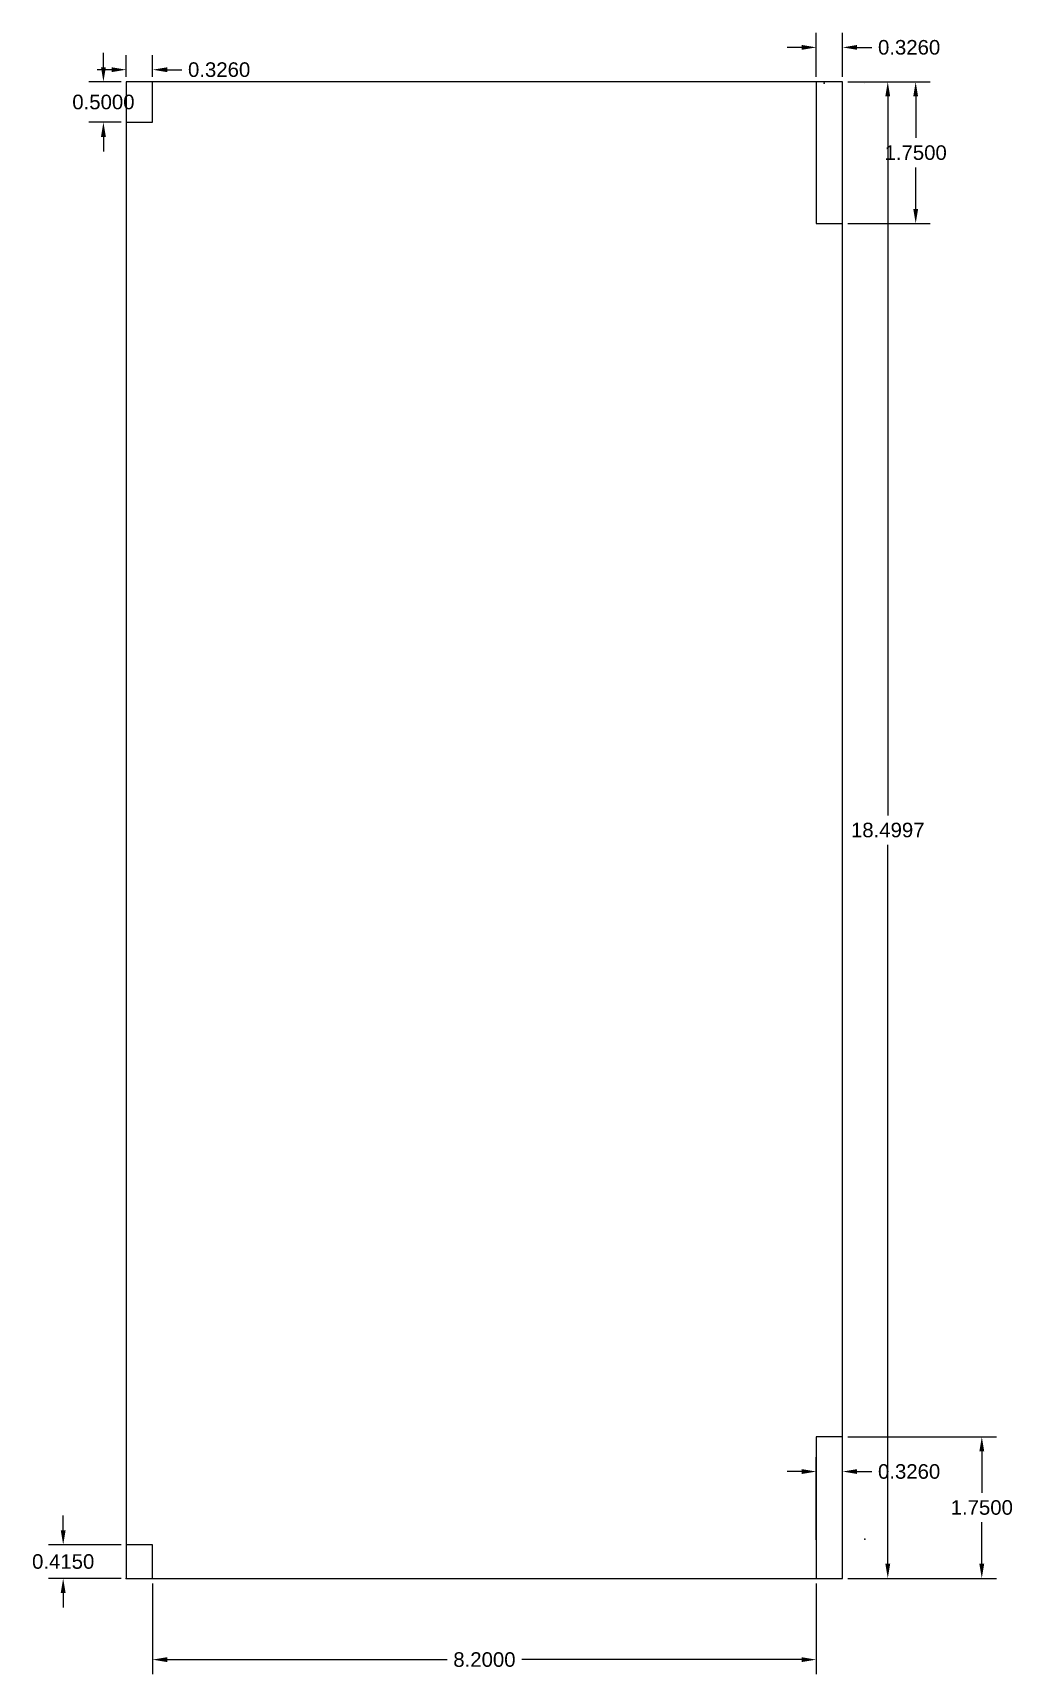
# Model space of a CAD drawing. Header units: inches. Extents: x 4.7 to 16.8, y 4.9 to 25.2.
import ezdxf

# ---------------------------------------------------------------- set-up
doc = ezdxf.new("R2010")
doc.units = ezdxf.units.IN
doc.header["$MEASUREMENT"] = 0
doc.layers.get('0').update_dxf_attribs({"color": 1})
doc.layers.add('dimensions', color=4, linetype='Continuous')
doc.layers.add('non-cut features', color=3, linetype='Continuous')
doc.styles.get("Standard").update_dxf_attribs({"font": 'Arial Regular.ttf'})
doc.dimstyles.get("Standard").update_dxf_attribs({"dimtxt": 0.18, "dimasz": 0.18, "dimexe": 0.18, "dimexo": 0.0625, "dimgap": 0.09, "dimtad": 0, "dimtih": 1, "dimtoh": 1, "dimdec": 4, "dimzin": 0, "dimdsep": 46, "dimtxsty": 'Standard', "dimcen": 0.09, "dimadec": 0, "dimazin": 0, "dimtfac": 1, "dimtdec": 4, "dimtofl": 0, "dimtmove": 0, "dimatfit": 3, "dimfxl": 1, "dimtolj": 1, "dimtzin": 0, "dimarcsym": 0})

# ---------------------------------------------------------------- blocks, each defined once
blk = doc.blocks.new('*D2')
at = {"layer": 'Defpoints', "color": 0, "transparency": 16777216}
for p in [(5.535, 24.573), (5.817, 24.573), (5.817, 24.073)]:
    blk.add_point(p, dxfattribs=at)
at = {"layer": 'dimensions', "color": 0, "lineweight": -2, "transparency": 16777216}
for p, q in [((5.535, 24.753), (5.535, 24.933)), ((5.755, 24.573), (5.355, 24.573)), ((5.755, 24.073), (5.355, 24.073)), ((5.535, 23.893), (5.535, 23.713))]:
    blk.add_line(p, q, dxfattribs=at)
at = {"layer": 'dimensions', "color": 0, "transparency": 16777216}
for points in [[(5.505, 24.753), (5.565, 24.753), (5.535, 24.573)], [(5.505, 23.893), (5.565, 23.893), (5.535, 24.073)]]:
    blk.add_solid(points, dxfattribs=at)
at = {"layer": 'dimensions', "color": 0, "transparency": 16777216, "insert": (5.535, 24.323), "char_height": 0.18, "attachment_point": 5}
blk.add_mtext('\\A1;0.5000', dxfattribs=at)
blk = doc.blocks.new('*D13')
at = {"layer": 'Defpoints', "color": 0, "transparency": 16777216}
for p in [(5.817, 24.573), (6.143, 24.723), (6.143, 24.573)]:
    blk.add_point(p, dxfattribs=at)
at = {"layer": 'dimensions', "color": 0, "lineweight": -2, "transparency": 16777216}
for p, q in [((5.817, 24.635), (5.817, 24.903)), ((6.143, 24.635), (6.143, 24.903)), ((5.637, 24.723), (5.457, 24.723)), ((6.323, 24.723), (6.503, 24.723))]:
    blk.add_line(p, q, dxfattribs=at)
at = {"layer": 'dimensions', "color": 0, "transparency": 16777216}
for points in [[(5.637, 24.753), (5.637, 24.693), (5.817, 24.723)], [(6.323, 24.753), (6.323, 24.693), (6.143, 24.723)]]:
    blk.add_solid(points, dxfattribs=at)
at = {"layer": 'dimensions', "color": 0, "transparency": 16777216, "insert": (6.965, 24.723), "char_height": 0.18, "attachment_point": 5}
blk.add_mtext('\\A1;0.3260', dxfattribs=at)
blk = doc.blocks.new('*D27')
at = {"layer": 'Defpoints', "color": 0, "transparency": 16777216}
for p in [(6.143, 6.073), (14.343, 6.073), (14.343, 5.068)]:
    blk.add_point(p, dxfattribs=at)
at = {"layer": 'dimensions', "color": 0, "lineweight": -2, "transparency": 16777216}
for p, q in [((6.143, 6.01), (6.143, 4.888)), ((14.343, 6.01), (14.343, 4.888)), ((6.323, 5.068), (9.781, 5.068)), ((14.163, 5.068), (10.705, 5.068))]:
    blk.add_line(p, q, dxfattribs=at)
at = {"layer": 'dimensions', "color": 0, "transparency": 16777216}
for points in [[(6.323, 5.098), (6.323, 5.038), (6.143, 5.068)], [(14.163, 5.098), (14.163, 5.038), (14.343, 5.068)]]:
    blk.add_solid(points, dxfattribs=at)
at = {"layer": 'dimensions', "color": 0, "transparency": 16777216, "insert": (10.243, 5.068), "char_height": 0.18, "attachment_point": 5}
blk.add_mtext('\\A1;8.2000', dxfattribs=at)
blk = doc.blocks.new('*D29')
at = {"layer": 'Defpoints', "color": 0, "transparency": 16777216}
for p in [(14.669, 24.572), (14.669, 6.073), (15.227, 6.073)]:
    blk.add_point(p, dxfattribs=at)
at = {"layer": 'dimensions', "color": 0, "lineweight": -2, "transparency": 16777216}
for p, q in [((14.732, 24.572), (15.407, 24.572)), ((15.227, 24.392), (15.227, 15.504)), ((15.227, 6.253), (15.227, 15.141)), ((14.732, 6.073), (15.407, 6.073))]:
    blk.add_line(p, q, dxfattribs=at)
at = {"layer": 'dimensions', "color": 0, "transparency": 16777216}
for points in [[(15.197, 24.392), (15.257, 24.392), (15.227, 24.572)], [(15.197, 6.253), (15.257, 6.253), (15.227, 6.073)]]:
    blk.add_solid(points, dxfattribs=at)
at = {"layer": 'dimensions', "color": 0, "transparency": 16777216, "insert": (15.227, 15.323), "char_height": 0.18, "attachment_point": 5}
blk.add_mtext('\\A1;18.4997', dxfattribs=at)
blk = doc.blocks.new('*D31')
at = {"layer": 'Defpoints', "color": 0, "transparency": 16777216}
for p in [(14.669, 7.393), (14.343, 6.488), (14.669, 6.488)]:
    blk.add_point(p, dxfattribs=at)
at = {"layer": 'dimensions', "color": 0, "lineweight": -2, "transparency": 16777216}
for p, q in [((14.343, 6.55), (14.343, 7.573)), ((14.669, 6.55), (14.669, 7.573)), ((14.163, 7.393), (13.983, 7.393)), ((14.849, 7.393), (15.029, 7.393))]:
    blk.add_line(p, q, dxfattribs=at)
at = {"layer": 'dimensions', "color": 0, "transparency": 16777216}
for points in [[(14.163, 7.423), (14.163, 7.363), (14.343, 7.393)], [(14.849, 7.423), (14.849, 7.363), (14.669, 7.393)]]:
    blk.add_solid(points, dxfattribs=at)
at = {"layer": 'dimensions', "color": 0, "transparency": 16777216, "insert": (15.491, 7.393), "char_height": 0.18, "attachment_point": 5}
blk.add_mtext('\\A1;0.3260', dxfattribs=at)
blk = doc.blocks.new('*D33')
at = {"layer": 'Defpoints', "color": 0, "transparency": 16777216}
for p in [(14.669, 24.572), (14.669, 22.822), (15.572, 22.822)]:
    blk.add_point(p, dxfattribs=at)
at = {"layer": 'dimensions', "color": 0, "lineweight": -2, "transparency": 16777216}
for p, q in [((14.732, 24.572), (15.752, 24.572)), ((15.572, 24.392), (15.572, 23.879)), ((15.572, 23.002), (15.572, 23.516)), ((14.732, 22.822), (15.752, 22.822))]:
    blk.add_line(p, q, dxfattribs=at)
at = {"layer": 'dimensions', "color": 0, "transparency": 16777216}
for points in [[(15.542, 24.392), (15.602, 24.392), (15.572, 24.572)], [(15.542, 23.002), (15.602, 23.002), (15.572, 22.822)]]:
    blk.add_solid(points, dxfattribs=at)
at = {"layer": 'dimensions', "color": 0, "transparency": 16777216, "insert": (15.572, 23.697), "char_height": 0.18, "attachment_point": 5}
blk.add_mtext('\\A1;1.7500', dxfattribs=at)
blk = doc.blocks.new('*D34')
at = {"layer": 'Defpoints', "color": 0, "transparency": 16777216}
for p in [(14.669, 24.999), (14.343, 24.572), (14.669, 24.572)]:
    blk.add_point(p, dxfattribs=at)
at = {"layer": 'dimensions', "color": 0, "lineweight": -2, "transparency": 16777216}
for p, q in [((14.343, 24.635), (14.343, 25.179)), ((14.669, 24.635), (14.669, 25.179)), ((14.163, 24.999), (13.983, 24.999)), ((14.849, 24.999), (15.029, 24.999))]:
    blk.add_line(p, q, dxfattribs=at)
at = {"layer": 'dimensions', "color": 0, "transparency": 16777216}
for points in [[(14.163, 25.029), (14.163, 24.969), (14.343, 24.999)], [(14.849, 25.029), (14.849, 24.969), (14.669, 24.999)]]:
    blk.add_solid(points, dxfattribs=at)
at = {"layer": 'dimensions', "color": 0, "transparency": 16777216, "insert": (15.491, 24.999), "char_height": 0.18, "attachment_point": 5}
blk.add_mtext('\\A1;0.3260', dxfattribs=at)
blk = doc.blocks.new('*D36')
at = {"layer": 'Defpoints', "color": 0, "transparency": 16777216}
for p in [(14.669, 7.823), (14.669, 6.073), (16.389, 6.073)]:
    blk.add_point(p, dxfattribs=at)
at = {"layer": 'dimensions', "color": 0, "lineweight": -2, "transparency": 16777216}
for p, q in [((14.732, 7.823), (16.569, 7.823)), ((16.389, 7.643), (16.389, 7.129)), ((16.389, 6.253), (16.389, 6.767)), ((14.732, 6.073), (16.569, 6.073))]:
    blk.add_line(p, q, dxfattribs=at)
at = {"layer": 'dimensions', "color": 0, "transparency": 16777216}
for points in [[(16.359, 7.643), (16.419, 7.643), (16.389, 7.823)], [(16.359, 6.253), (16.419, 6.253), (16.389, 6.073)]]:
    blk.add_solid(points, dxfattribs=at)
at = {"layer": 'dimensions', "color": 0, "transparency": 16777216, "insert": (16.389, 6.948), "char_height": 0.18, "attachment_point": 5}
blk.add_mtext('\\A1;1.7500', dxfattribs=at)
blk = doc.blocks.new('*D37')
at = {"layer": 'Defpoints', "color": 0, "transparency": 16777216}
for p in [(5.038, 6.488), (5.817, 6.488), (5.817, 6.073)]:
    blk.add_point(p, dxfattribs=at)
at = {"layer": 'dimensions', "color": 0, "lineweight": -2, "transparency": 16777216}
for p, q in [((5.038, 6.668), (5.038, 6.848)), ((5.755, 6.488), (4.858, 6.488)), ((5.755, 6.073), (4.858, 6.073)), ((5.038, 5.893), (5.038, 5.713))]:
    blk.add_line(p, q, dxfattribs=at)
at = {"layer": 'dimensions', "color": 0, "transparency": 16777216}
for points in [[(5.008, 6.668), (5.068, 6.668), (5.038, 6.488)], [(5.008, 5.893), (5.068, 5.893), (5.038, 6.073)]]:
    blk.add_solid(points, dxfattribs=at)
at = {"layer": 'dimensions', "color": 0, "transparency": 16777216, "insert": (5.038, 6.28), "char_height": 0.18, "attachment_point": 5}
blk.add_mtext('\\A1;0.4150', dxfattribs=at)

msp = doc.modelspace()

# ---------------------------------------------------------------- linework, layer by layer
msp.add_line((14.94221, 24.55646), (14.94221, 24.55646))
for points in [[(5.81733, 24.07273), (6.14333, 24.07349), (6.14333, 24.57349), (5.81733, 24.57273)], [(5.81733, 6.07273), (14.66933, 6.07273), (14.66933, 24.57273), (5.81733, 24.57273)], [(14.34333, 22.82238), (14.66933, 22.82238), (14.66933, 24.57238), (14.34333, 24.57238)], [(14.34333, 6.07273), (14.66933, 6.07273), (14.66933, 7.82273), (14.34333, 7.82273)], [(5.81733, 6.07273), (6.14333, 6.07273), (6.14333, 6.48773), (5.81733, 6.48773)]]:
    msp.add_lwpolyline(points, close=True)
at = {"layer": 'non-cut features'}
for p in [(14.44221, 24.55646), (14.94221, 6.55646), (5.81733, 6.07273)]:
    msp.add_point(p, dxfattribs=at)

# ---------------------------------------------------------------- dimensions: what is measured, and where the dimension line sits
at = {"layer": 'dimensions'}
for base, p1, p2, picture, middle in [((14.66933, 24.99897), (14.34333, 24.57238), (14.66933, 24.57238), '*D34', (15.49137, 24.99897)), ((6.14333, 24.72329), (5.81733, 24.57273), (6.14333, 24.57273), '*D13', (6.96537, 24.72329)), ((14.66933, 7.39338), (14.34333, 6.48773), (14.66933, 6.48773), '*D31', (15.49137, 7.39338)), ((14.34333, 5.06826), (6.14333, 6.07273), (14.34333, 6.07273), '*D27', (10.24333, 5.06826))]:
    dim = msp.add_linear_dim(base=base, p1=p1, p2=p2, dimstyle='Standard', dxfattribs=at)
    dim.commit()
    dim.dimension.update_dxf_attribs({"geometry": picture, "text_midpoint": middle})
for base, p1, p2, picture, middle in [((5.53457, 24.57273), (5.81733, 24.07273), (5.81733, 24.57273), '*D2', (5.53457, 24.32273)), ((15.227419, 6.072729), (14.669334, 24.572382), (14.669334, 6.072729), '*D29', (15.227419, 15.322555)), ((15.57244, 22.82238), (14.66933, 24.57238), (14.66933, 22.82238), '*D33', (15.57244, 23.69738)), ((16.38936, 6.07273), (14.66933, 7.82273), (14.66933, 6.07273), '*D36', (16.38936, 6.94773)), ((5.03784, 6.48773), (5.81733, 6.07273), (5.81733, 6.48773), '*D37', (5.03784, 6.28023))]:
    dim = msp.add_linear_dim(base=base, p1=p1, p2=p2, angle=90, dimstyle='Standard', dxfattribs=at)
    dim.commit()
    dim.dimension.update_dxf_attribs({"geometry": picture, "text_midpoint": middle})

doc.saveas('drawing.dxf')
